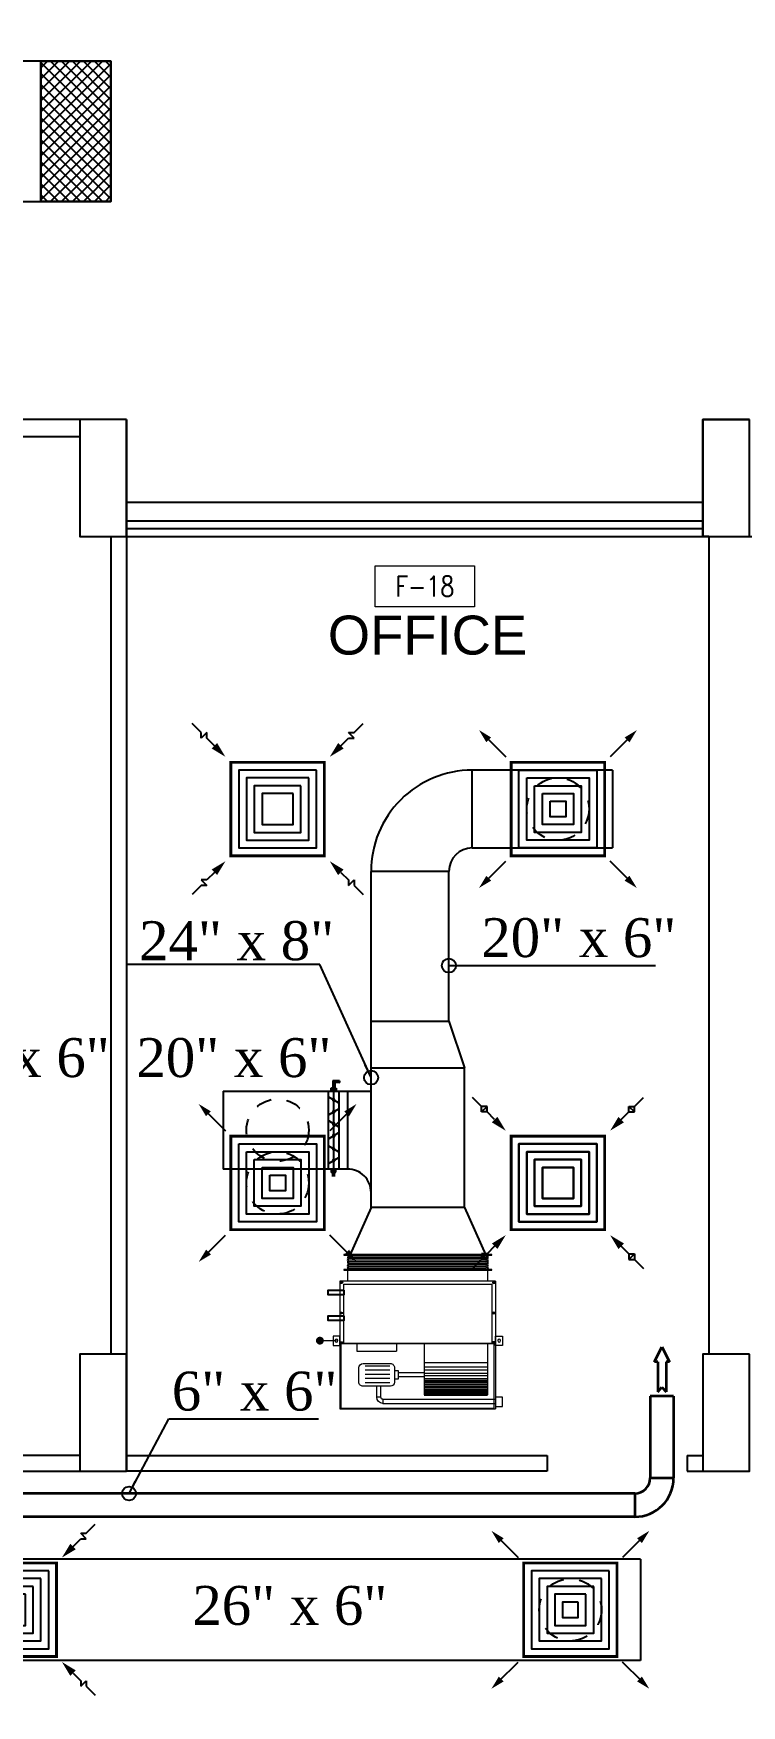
# Model space of a CAD drawing. Extents: x -432 to -365, y -145 to 173.
# Drawn here: x -415.26 to -410.72, y -85.75 to -75.02 of the extents above; entities that cross this region are included whole.
import ezdxf
from ezdxf.enums import TextEntityAlignment as Align

# ---------------------------------------------------------------- set-up
doc = ezdxf.new("R2010")
doc.units = 0
doc.header["$MEASUREMENT"] = 0
for name, pattern in [('DASHDOT', [1, 0.5, -0.25, 0, -0.25]), ('HIDDEN', [0.375, 0.25, -0.125]), ('HIDDEN-Z', [3, 2, -1])]:
    doc.linetypes.add(name, pattern=pattern)
for name, color, linetype in [('01_AC-EQUIP', 206, 'Continuous'), ('03_AC-S.DUCT', 5, 'Continuous'), ('12-AC-FL.CONN.', 2, 'Continuous'), ('A.C.VOLUM DAMPER', 2, 'Continuous'), ('COL', 2, 'Continuous'), ('COLHATCH', 5, 'Continuous'), ('column', 6, 'Continuous'), ('elev', 2, 'Continuous'), ('M-CH-WP-R', 40, 'HIDDEN-Z'), ('M-CH-WP-S', 142, 'Continuous'), ('M-DIFUSER', 195, 'Continuous'), ('M-DUCT-RA', 30, 'Continuous'), ('M-DUCT-SA', 5, 'Continuous'), ('M-EQBMNT', 21, 'Continuous'), ('WALL', 4, 'Continuous'), ('WIN', 5, 'Continuous'), ('ZONE TEXT', 73, 'Continuous')]:
    doc.layers.add(name, color=color, linetype=linetype)
for name, color, linetype, lineweight in [('04-AC_F.A.DUCT', 4, 'Continuous', 35), ('A-SYMB-RMNU', 4, 'Continuous', 9), ('AC-TEXT', 15, 'Continuous', 30)]:
    doc.layers.add(name, color=color, linetype=linetype, lineweight=lineweight)
doc.styles.add('AC', font='romans.shx', dxfattribs={"height": 0.2})
doc.styles.add('ARABY', font='sosa.shx')
doc.styles.add('ROMANS-TITLE', font='ROMANS.shx', dxfattribs={"width": 0.8})
doc.dimstyles.new('IHAB', dxfattribs={"dimscale": 0, "dimtxt": 0.15, "dimasz": 0.09, "dimexe": 0.18, "dimexo": 0.0625, "dimgap": 0, "dimtad": 0, "dimtih": 1, "dimtoh": 1, "dimzin": 0, "dimdsep": 46, "dimtxsty": 'ARABY', "dimcen": 0.03, "dimse1": 1, "dimse2": 1, "dimclrd": 36, "dimclrt": 42, "dimadec": 0, "dimazin": 0, "dimtfac": 1, "dimtmove": 1, "dimatfit": 3, "dimldrblk": 'ORIGIN', "dimfxl": 1, "dimtolj": 1, "dimtzin": 0, "dimarcsym": 0})

# ---------------------------------------------------------------- blocks, each defined once
blk = doc.blocks.new('*U251')
at = {"layer": 'M-DIFUSER', "ltscale": 5, "const_width": 18}
blk.add_lwpolyline([(-299.9942998004312, 299.9947335381259), (300.0056474779954, 299.9947335381259), (300.0056474779954, -300.0052137403047), (-299.9942998004312, -300.0052137403048)], close=True, dxfattribs=at)
at = {"layer": 'M-DIFUSER', "color": 21}
for points in [[(250.0000996426393, 249.9999991297714), (-249.9998935561302, 249.9999991297714), (-249.9998935561302, -250.0000050637414), (250.0000996426393, -250.0000050637414)], [(200.0000996426393, 199.9999991297714), (-199.9998935561302, 199.9999991297714), (-199.9998935561302, -200.0000050637414), (200.0000996426393, -200.0000050637414)], [(150.0000996426393, 149.9999991297714), (-149.9998935561302, 149.9999991297714), (-149.9998935561302, -150.0000050637414), (150.0000996426393, -150.0000050637414)], [(100.0000996426393, 99.99999912977137), (-99.99989355613025, 99.99999912977137), (-99.99989355613025, -100.0000050637414), (100.0000996426393, -100.0000050637414)], [(50.00009964263928, 49.99999912977137), (-49.99989355613025, 49.99999912977137), (-49.99989355613025, -50.00000506374141), (50.00009964263927, -50.00000506374136)]]:
    blk.add_lwpolyline(points, close=True, dxfattribs=at)
at = {"layer": 'M-DUCT-SA', "color": 5, "extrusion": (-5.070586278851999e-20, -1.198545111136186e-17, -1)}
blk.add_line((-461.0631084501506, 461.0631939098107), (-335.3552413089342, 335.3553267686088), dxfattribs=at)
at = {"layer": 'M-DUCT-SA', "color": 5, "extrusion": (-1.198545111136186e-17, 5.07058627885166e-20, -1)}
blk.add_line((461.0632999248924, 461.0632110891543), (335.3554327836905, 335.3553439479379), dxfattribs=at)
at = {"layer": 'M-DUCT-SA', "color": 5, "extrusion": (1.198545111136186e-17, -5.070586278852339e-20, -1)}
blk.add_line((-461.0630912707998, -461.0632144652286), (-335.3552241295979, -335.3553473240122), dxfattribs=at)
at = {"layer": 'M-DUCT-SA', "color": 5, "extrusion": (5.070586278851054e-20, 1.198545111136186e-17, -1)}
blk.add_line((461.0633171042359, -461.0631972858814), (335.3554499630195, -335.3553301446796), dxfattribs=at)
at = {"layer": 'M-DUCT-SA', "color": 5, "extrusion": (-5.070586278851999e-20, -1.198545111136186e-17, -1)}
blk.add_solid([(459.6078921301955, 428.413607449927), (428.6421891819841, 459.3793103981493), (506.8813013042595, 506.8813867639233)], dxfattribs=at)
at = {"layer": 'M-DUCT-SA', "color": 5, "extrusion": (5.070586278851999e-20, -1.198545111136186e-17, -1)}
blk.add_solid([(-459.6192398077596, 428.413607449927), (-428.6535368595482, 459.3793103981493), (-506.8926489818236, 506.8813867639233)], dxfattribs=at)
at = {"layer": 'M-DUCT-SA', "color": 5, "extrusion": (1.198545111136186e-17, -5.070586278852339e-20, -1)}
blk.add_solid([(428.4135048109233, -459.6079981452735), (459.379207759142, -428.6422951970658), (506.881284124916, -506.8814073193412)], dxfattribs=at)
at = {"layer": 'M-DUCT-SA', "color": 5, "extrusion": (-1.198545111136186e-17, -5.070586278852339e-20, -1)}
blk.add_solid([(-428.4248524884874, -459.6079981452735), (-459.3905554367061, -428.6422951970658), (-506.89263180248, -506.8814073193412)], dxfattribs=at)
blk = doc.blocks.new('*U254')
at = {"layer": 'M-DIFUSER', "ltscale": 5, "const_width": 18}
blk.add_lwpolyline([(-299.9944075153019, 299.9946636106471), (300.0055397631247, 299.9946636106471), (300.0055397631248, -300.0052836677835), (-299.9944075153019, -300.0052836677835)], close=True, dxfattribs=at)
at = {"layer": 'M-DIFUSER', "color": 21}
for points in [[(249.9999919277686, 249.9999292022926), (-250.0000012710009, 249.9999292022926), (-250.0000012710009, -250.0000749912202), (249.9999919277686, -250.0000749912201)], [(199.9999919277686, 199.9999292022926), (-200.0000012710009, 199.9999292022926), (-200.0000012710009, -200.0000749912201), (199.9999919277686, -200.0000749912201)], [(149.9999919277686, 149.9999292022926), (-150.0000012710009, 149.9999292022926), (-150.0000012710009, -150.0000749912201), (149.9999919277686, -150.0000749912201)], [(99.99999192776863, 99.9999292022926), (-100.0000012710009, 99.9999292022926), (-100.0000012710009, -100.0000749912201), (99.99999192776863, -100.0000749912201)]]:
    blk.add_lwpolyline(points, close=True, dxfattribs=at)
at = {"layer": 'M-DUCT-RA', "color": 30}
for p, q in [((-490.9941642889597, 491.0048643844972), (-548.8737939723713, 548.8844828338448)), ((491.0049326073447, 490.9940867228799), (548.8845510566923, 548.8737164062916)), ((-490.9941619897571, 455.3666820749683), (-490.9941642889597, 491.0048643844972)), ((-455.3559796802027, 491.0048666982517), (-490.9941619897571, 455.3666820749683)), ((-455.3559773810001, 455.3666843887228), (-455.3559796802027, 491.0048666982517)), ((-406.2711150071398, 406.2818315463707), (-455.3559773810001, 455.3666843887228)), ((406.2818997692182, 406.2710374410601), (455.3667526115703, 455.3558998149203)), ((455.3667502978158, 490.9940844236773), (491.0049326073447, 490.9940867228799)), ((491.0049349210992, 455.3559021141229), (455.3667502978158, 490.9940844236773)), ((455.3667526115703, 455.3558998149203), (491.0049349210992, 455.3559021141229)), ((-406.2819091124506, -406.2711832299873), (-455.3667619548028, -455.3560456038475)), ((406.2711056639072, -406.2819773352985), (455.3559680377674, -455.3668301776507)), ((-491.0049419505772, -490.9942325118071), (-548.8845603999249, -548.8738621952187)), ((-491.0049442643318, -455.3560479030501), (-455.3667596410483, -490.9942302126045)), ((-455.3667619548028, -455.3560456038475), (-491.0049442643318, -455.3560479030501)), ((-455.3667596410483, -490.9942302126045), (-491.0049419505772, -490.9942325118071)), ((455.35597033697, -491.0050124871796), (490.9941526465244, -455.3668278638962)), ((455.3559680377674, -455.3668301776507), (455.35597033697, -491.0050124871796)), ((490.9941526465244, -455.3668278638962), (490.994154945727, -491.0050101734251)), ((490.994154945727, -491.0050101734251), (548.8737846291386, -548.8846286227728))]:
    blk.add_line(p, q, dxfattribs=at)
for points in [[(-388.6027993723026, 423.9879347518696), (-423.7179084591069, 388.8728233804401), (-334.9947411767269, 335.0054715402772)], [(423.9880029747171, 388.6027218062229), (388.8728916032876, 423.7178308930272), (335.0055397631247, 334.9946636106471)], [(-423.9880123179496, -388.6028675951501), (-388.8729009465201, -423.7179766819544), (-335.0055491063571, -334.9948093995745)], [(388.60279002907, -423.9880805407974), (423.7178991158744, -388.8729691693679), (334.9947318334944, -335.0056173292049)]]:
    blk.add_solid(points, dxfattribs=at)
blk = doc.blocks.new('A$C224F6469')
at = {"layer": '01_AC-EQUIP', "color": 1, "lineweight": 20}
for p, q in [((0, 0), (1, 0)), ((0, -0.8199999999487771), (0, 0)), ((1, -0.8199999999487771), (1, 0)), ((0.0065224467543885, -0.0042136160191149), (0.987857315922156, -0.0042136160191149)), ((0.0065224467543885, -0.4200000000419096), (0.0065224467543885, -0.0042136160191149)), ((0.2629670437891036, -0.0744616049341858), (0.2363603195408359, -0.0744618899188936)), ((0.2363603195408359, -0.0744618899188936), (0.2363607694860548, -0.1448766360990703)), ((0.2629670437891036, -0.0744616049341858), (0.2629674936179072, -0.1448763511143625)), ((0.2762699782615527, -0.0345515314256773), (1, -0.0345497463131324)), ((0.2762702633626759, -0.0611576052615419), (0.2762699782615527, -0.0345508811296895)), ((0.2762702632462606, -0.061158255673945), (1, -0.0611564704449847)), ((0.5412253085523844, -0.4200000000419096), (0.5412288384977729, -0.0904555764282122)), ((0.5412287423387171, -0.0994388227118179), (0.9486953446175904, -0.0994388227118179)), ((0.5412287076469511, -0.102666417020373), (0.9486953100422396, -0.102666417020373)), ((0.5412286696955562, -0.106211285921745), (0.9486952720908448, -0.106211285921745)), ((0.5412288384977729, -0.090453828452155), (0.948695440776646, -0.090458193095401)), ((0.5412288216175511, -0.0920391490217298), (0.9486954238964244, -0.0920391491381452)), ((0.5412288017105312, -0.0938979552593082), (0.9486954039894044, -0.0938979552593082)), ((0.5412287758663297, -0.096307928673923), (0.9486953781452028, -0.096307928673923)), ((0.9486919108312576, -0.4200000000419096), (0.948695440776646, -0.090458193095401)), ((0.987857315922156, -0.4200000000419096), (0.987857315922156, -0.0042136160191149)), ((0.3198460302082822, -0.16788786475081), (0.1632895619841292, -0.1678895417135209)), ((0.3198463153094053, -0.1944945888826623), (0.1632898469688371, -0.1944962658453733)), ((0.5412276179995388, -0.2044065996306017), (0.3760327444178984, -0.2044051262782887)), ((0.5412275155540556, -0.213959546177648), (0.9486941178329288, -0.213959546177648)), ((0.5412277318537236, -0.1937593898037448), (0.948694334249012, -0.1937593898037448)), ((0.5412278366275132, -0.1839921437203884), (0.9486944389063864, -0.1839921437203884)), ((0.5412279308075086, -0.1752032088115811), (0.9486945330863819, -0.1752032088115811)), ((0.5412280078744516, -0.1680138629162684), (0.9486946100369096, -0.1680138629162684)), ((0.5412281160242856, -0.1579137847293168), (0.9486947181867436, -0.1579137847293168)), ((0.5412282242905349, -0.1478137066587806), (0.9486948264529927, -0.1478137066587806)), ((0.5412283287150786, -0.1380464605754241), (0.9486949309939517, -0.1380464605754241)), ((0.5412284230114893, -0.1292575256666169), (0.9486950251739472, -0.1292575256666169)), ((0.5412284998456017, -0.1220681797713041), (0.9486951022408902, -0.1220681797713041)), ((0.5412286261562258, -0.1102880607359111), (0.9486952284350992, -0.1102880607359111)), ((0.5412285726051778, -0.1152896125568077), (0.9486951747676357, -0.115289612673223)), ((0.3198466002941132, -0.2211013130145147), (0.1632901319535449, -0.2211029899772257)), ((0.319846885278821, -0.2477080371463671), (0.1632904169382527, -0.247709714109078)), ((0.3198471702635288, -0.2743147612782195), (0.1632907020393759, -0.2743164383573458)), ((0.5412273328984157, -0.2310133237624541), (0.3760324594331905, -0.231011850410141)), ((0.9486932468134908, -0.2952736449660733), (0.541226644651033, -0.2952692803228274)), ((0.5412269157823176, -0.2699595460435376), (0.9486935180611908, -0.2699595461599529)), ((0.5412271299865097, -0.2499595461413264), (0.948693732265383, -0.2499595461413264)), ((0.541227344190702, -0.2299595461227), (0.9486939464695752, -0.2299595461227)), ((0, -0.4200000000419096), (1, -0.4200000000419096)), ((0.021900330320932, -0.4253626461140812), (0.0012400284176692, -0.4253626461140812)), ((0.0110942122992128, -0.4183817026205361), (0.0110942122992128, -0.431728623341769)), ((0.1093067589681596, -0.3703223910415545), (0.3634189730510116, -0.3703196690184995)), ((0.1093072911025956, -0.4200000000419096), (0.1093067589681596, -0.3703223910415545)), ((0.3634195051854476, -0.4200000000419096), (0.3634189730510116, -0.3703196690184995)), ((0.978099669679068, -0.4253626461140812), (0.9987599715823308, -0.4253626461140812)), ((0.9889057877007872, -0.4183817026205361), (0.9889057877007872, -0.431728623341769)), ((0.021900330320932, -0.6153626461746172), (0.0012400284176692, -0.6153626461746172)), ((0.0110942122992128, -0.6083817026810721), (0.0110942122992128, -0.6217286232858897)), ((0.978099669679068, -0.6153626461746172), (0.9987599715823308, -0.6153626461746172)), ((0.9889057877007872, -0.6083817026810721), (0.9889057877007872, -0.6217286232858897)), ((1, -0.8199999999487771), (0, -0.8199999999487771)), ((0.021900330320932, -0.8103626461233943), (0.0012400284176692, -0.8103626461233943)), ((0.0110942122992128, -0.8033817026298493), (0.0110942122992128, -0.8167286233510822)), ((0.0500000000465661, -0.8199999999487771), (0.0500000000465661, -0.8899084306322038)), ((0.9499999999534338, -0.8199999999487771), (0.9499999999534338, -0.8899084306322038)), ((0.978099669679068, -0.8103626461233943), (0.9987599715823308, -0.8103626461233943)), ((0.9889057877007872, -0.8033817026298493), (0.9889057877007872, -0.8167286233510822))]:
    blk.add_line(p, q, dxfattribs=at)
at = {"layer": '01_AC-EQUIP', "color": 1, "linetype": 'DASHDOT', "lineweight": 20}
blk.add_line((0.5412280078744516, -0.1680138629162684), (0.9486946100369096, -0.1680138629162684), dxfattribs=at)
at = {"layer": '01_AC-EQUIP', "color": 4, "lineweight": 20}
blk.add_line((-0.128461648710072, -0.4375769450562075), (-0.0225639090640471, -0.4375769450562075), dxfattribs=at)
at = {"layer": '01_AC-EQUIP', "color": 2, "lineweight": 20}
for p, q in [((0.0467668338678777, -0.900000124820508), (0.0628667754353956, -0.8949084306368604)), ((0.0467668338678777, -0.900000124820508), (0.0628667754353956, -0.9050918190041556)), ((0.0467668338678777, -0.910183513071388), (0.0628667754353956, -0.9050918190041556)), ((0.0467668338678777, -0.910183513071388), (0.0628667754353956, -0.9152752072550356)), ((0.0467668338678777, -0.9203669014386832), (0.0628667754353956, -0.9152752072550356)), ((0.0467668338678777, -0.9203669014386832), (0.0628667754353956, -0.9254585955059156)), ((0.0467668338678777, -0.9305502896895632), (0.0628667754353956, -0.9254585955059156)), ((0.0467668338678777, -0.9305502896895632), (0.0628667754353956, -0.9356419838732108)), ((0.0467668338678777, -0.9407336779404432), (0.0628667754353956, -0.9356419838732108)), ((0.0467668338678777, -0.9407336779404432), (0.0628667754353956, -0.9458253721240908)), ((0.0467668338678777, -0.9509170663077384), (0.0628667754353956, -0.9458253721240908)), ((0.0467668338678777, -0.9509170663077384), (0.0628667754353956, -0.9560087603749708)), ((0.0467668338678777, -0.9611004545586184), (0.0628667754353956, -0.9560087603749708)), ((0.0467668338678777, -0.9611004545586184), (0.0628667754353956, -0.966192148742266)), ((0.0628667754353956, -0.9050918190041556), (0.9371332245646044, -0.9050918190041556)), ((0.0628667754353956, -0.9152752072550356), (0.9371332245646044, -0.9152752072550356)), ((0.0628667754353956, -0.9254585955059156), (0.9371332245646044, -0.9254585955059156)), ((0.0628667754353956, -0.9356419838732108), (0.9371332245646044, -0.9356419838732108)), ((0.0628667754353956, -0.9458253721240908), (0.9371332245646044, -0.9458253721240908)), ((0.0628667754353956, -0.9560087603749708), (0.9371332245646044, -0.9560087603749708)), ((0.9532331661321222, -0.900000124820508), (0.9371332245646044, -0.8949084306368604)), ((0.9532331661321222, -0.900000124820508), (0.9371332245646044, -0.9050918190041556)), ((0.9532331661321222, -0.910183513071388), (0.9371332245646044, -0.9050918190041556)), ((0.9532331661321222, -0.910183513071388), (0.9371332245646044, -0.9152752072550356)), ((0.9532331661321222, -0.9203669014386832), (0.9371332245646044, -0.9152752072550356)), ((0.9532331661321222, -0.9203669014386832), (0.9371332245646044, -0.9254585955059156)), ((0.9532331661321222, -0.9305502896895632), (0.9371332245646044, -0.9254585955059156)), ((0.9532331661321222, -0.9305502896895632), (0.9371332245646044, -0.9356419838732108)), ((0.9532331661321222, -0.9407336779404432), (0.9371332245646044, -0.9356419838732108)), ((0.9532331661321222, -0.9407336779404432), (0.9371332245646044, -0.9458253721240908)), ((0.9532331661321222, -0.9509170663077384), (0.9371332245646044, -0.9458253721240908)), ((0.9532331661321222, -0.9509170663077384), (0.9371332245646044, -0.9560087603749708)), ((0.9532331661321222, -0.9611004545586184), (0.9371332245646044, -0.9560087603749708)), ((0.9532331661321222, -0.9611004545586184), (0.9371332245646044, -0.966192148742266)), ((0.0467668338678777, -0.9712838429259136), (0.0628667754353956, -0.966192148742266)), ((0.0467668338678777, -0.9712838429259136), (0.0628667754353956, -0.976375536993146)), ((0.0467668338678777, -0.9814672311767936), (0.0628667754353956, -0.976375536993146)), ((0.0467668338678777, -0.9814672311767936), (0.0628667754353956, -0.9865589253604412)), ((0.0628667754353956, -0.966192148742266), (0.9371332245646044, -0.966192148742266)), ((0.0628667754353956, -0.976375536993146), (0.9371332245646044, -0.976375536993146)), ((0.9532331661321222, -0.9712838429259136), (0.9371332245646044, -0.966192148742266)), ((0.9532331661321222, -0.9712838429259136), (0.9371332245646044, -0.976375536993146)), ((0.9532331661321222, -0.9814672311767936), (0.9371332245646044, -0.976375536993146)), ((0.9532331661321222, -0.9814672311767936), (0.9371332245646044, -0.9865589253604412))]:
    blk.add_line(p, q, dxfattribs=at)
at = {"layer": '01_AC-EQUIP', "color": 1, "lineweight": 20}
for points in [[(1.043984698946587, -0.0756841896800324), (1.000000641797669, -0.0756846608128399), (1, -0.015772889717482), (1.043984057148918, -0.0157724185846746)], [(0.3508021568413824, -0.1925298330606893), (0.3760326172923669, -0.192529562744312), (0.3760331566445529, -0.242881313432008), (0.3508026961935684, -0.24288158363197)], [(-0.0439849983667955, -0.4067767793312669), (-9.411014616e-07, -0.4067772504640744), (-1.5828991309e-06, -0.4666890216758475), (-0.0439856400480494, -0.4666885504266248)], [(0.0250000000232831, -0.8000000000465661), (0.9749999999767168, -0.8000000000465661), (0.9749999999767168, -0.4200000000419096), (0.0250000000232831, -0.4200000000419096)], [(1.043984998366795, -0.4067767793312669), (1.000000941101461, -0.4067772504640744), (1.00000158289913, -0.4666890216758475), (1.043985640048049, -0.4666885504266248)]]:
    blk.add_lwpolyline(points, close=True, dxfattribs=at)
blk.add_lwpolyline([(0.3241949222283438, -0.1448756952304393), (0.1485266168601811, -0.1448775769677013, 0.4142135623978691), (0.1219201777130365, -0.1714845860842615), (0.121921167941764, -0.2639317340217531, 0.4142135623731086), (0.1485281770583242, -0.2905381731688976), (0.3241964825429022, -0.2905362914316356, 0.4142135623828346), (0.3508029216900468, -0.2639292823150754), (0.350801931344904, -0.1714821343775839, 0.4142135623385801)], format="xyb", close=True, dxfattribs=at)
at = {"layer": '01_AC-EQUIP', "color": 4, "lineweight": 20, "const_width": 0.0252}
blk.add_lwpolyline([(-0.1257732004160061, -0.4498867884976789, 1), (-0.1311500968877226, -0.4252671016147361, 1)], format="xyb", close=True, dxfattribs=at)
at = {"layer": '01_AC-EQUIP', "color": 2, "lineweight": 20}
for points in [[(0.9749999999767168, -0.8899084306322038), (0.9749999999767168, -0.8949084306368604), (0.0250000000232831, -0.8949084306368604), (0.0250000000232831, -0.8899084306322038)], [(0.9749999999767168, -0.9865589253604412), (0.9749999999767168, -0.9915589253650978), (0.0250000000232831, -0.9915589253650978), (0.0250000000232831, -0.9865589253604412)]]:
    blk.add_lwpolyline(points, close=True, dxfattribs=at)
at = {"layer": '01_AC-EQUIP', "color": 1, "lineweight": 20}
for centre in [(-0.0225639090640471, -0.4375769450562075), (1.022563909064047, -0.4375769450562075)]:
    blk.add_circle(centre, 0.0093196081086915, dxfattribs=at)
for radius in [0.0399100861988929, 0.0133033620688821]:
    blk.add_arc((0.2762704058550298, -0.0744614624418318), radius, 90.00061364980822, 180.0006136498082, dxfattribs=at)
at = {"layer": '01_AC-EQUIP', "color": 1, "lineweight": 20, "extrusion": (0, 0, -1)}
for centre, major_axis, ratio, start_param, end_param in [((0.0110942122992128, -0.4253626461140812), (-0.0082675697590457, 4.214e-13), 0.6460176993541791, -1.570796326792619, 4.712388980386966), ((0.0110942122992128, -0.4253626461140812), (-0.0046979948549415, 1.1117e-12), 0.6460176992944512, 3.141592653655011, 9.424777960834597), ((0.0110942122992128, -0.6153626461746172), (-0.0082675697590457, 4.214e-13), 0.6460176993541791, -1.570796326792619, 4.712388980386966), ((0.0110942122992128, -0.6153626461746172), (-0.0046979948549415, 1.1117e-12), 0.6460176992944512, 3.141592653655011, 9.424777960834597), ((0.0110942122992128, -0.8103626461233943), (-0.0082675697590457, 4.214e-13), 0.6460176993541791, -1.570796326792619, 4.712388980386966), ((0.0110942122992128, -0.8103626461233943), (-0.0046979948549415, 1.1117e-12), 0.6460176992944512, 3.141592653655011, 9.424777960834597)]:
    blk.add_ellipse(centre, major_axis=major_axis, ratio=ratio, start_param=start_param, end_param=end_param, dxfattribs=at)
at = {"layer": '01_AC-EQUIP', "color": 1, "lineweight": 20}
for centre, major_axis, ratio, start_param, end_param in [((0.9889057877007872, -0.4253626461140812), (0.0082675697590457, 4.214e-13), 0.6460176993541791, -1.570796326792619, 4.712388980386966), ((0.9889057877007872, -0.4253626461140812), (0.0046979948549415, 1.1117e-12), 0.6460176992944512, 3.141592653655011, 9.424777960834597), ((0.9889057877007872, -0.6153626461746172), (0.0082675697590457, 4.214e-13), 0.6460176993541791, -1.570796326792619, 4.712388980386966), ((0.9889057877007872, -0.6153626461746172), (0.0046979948549415, 1.1117e-12), 0.6460176992944512, 3.141592653655011, 9.424777960834597), ((0.9889057877007872, -0.8103626461233943), (0.0082675697590457, 4.214e-13), 0.6460176993541791, -1.570796326792619, 4.712388980386966), ((0.9889057877007872, -0.8103626461233943), (0.0046979948549415, 1.1117e-12), 0.6460176992944512, 3.141592653655011, 9.424777960834597)]:
    blk.add_ellipse(centre, major_axis=major_axis, ratio=ratio, start_param=start_param, end_param=end_param, dxfattribs=at)
at = {"layer": 'M-CH-WP-R', "color": 6, "linetype": 'ByBlock', "ltscale": 1.5}
blk.add_lwpolyline([(0.0250000000232831, -0.7623276583617554), (0.0250000000232831, -0.7323276583338157), (-0.0749999999534339, -0.7323276583338157), (-0.0749999999534339, -0.7623276583617554)], close=True, dxfattribs=at)
at = {"layer": 'M-CH-WP-S', "color": 5, "linetype": 'ByBlock', "ltscale": 1.5}
blk.add_lwpolyline([(0.0250000000232831, -0.5973276583245024), (0.0250000000232831, -0.5673276582965628), (-0.0749999999534339, -0.5673276582965628), (-0.0749999999534339, -0.5973276583245024)], close=True, dxfattribs=at)
at = {"layer": 'M-EQBMNT', "color": 21, "linetype": 'ByBlock', "ltscale": 1.5}
blk.add_line((0.5412288384977729, -0.090453828452155), (0.948695440776646, -0.090458193095401), dxfattribs=at)
blk = doc.blocks.new('A$C180A56EA')
at = {"layer": 'A.C.VOLUM DAMPER'}
h = blk.add_hatch(dxfattribs=at)
h.set_pattern_fill('ANSI31', color=256, scale=0.001, style=0)
h.set_pattern_definition([(45, (129.5106854972666, -230.4802515764392), (-8.83883476483e-05, 8.83883476483e-05), [])])
h.paths.add_polyline_path([(0.0459236104537126, 0.0038522884871384), (0.0459236104757395, 0.0064864259926765), (0.0401378650209665, 0.0064864259843773), (0.0401377659472075, -0.0026821878719545), (0.045923610398944, -0.002682187910608), (0.0459236104210277, -4.8042745874e-05), (0.0602827424636132, -4.80428048775e-05), (0.060282742419048, 0.0127841165200664), (0.057027772506018, 0.0127841164832319), (0.0570277725136918, 0.0038522885038503)])
for p, q in [((-0.124205645396529, 0.0032395575318844), (-0.1161417841011314, 0.0032395575586008)), ((-0.1161417841110222, 0.0003895282276574), (-0.1189918133195249, 0.0032395575121029)), ((-0.1185239970014038, -1.54124385006e-05), (-0.1161417841200603, 0.0023668006671471)), ((-0.1161417840827141, 0.0015027057817463), (-0.117878635802839, 0.0032395575777002)), ((-0.1174108196443342, -1.54123823393e-05), (-0.1161417841109085, 0.0012536231505749)), ((-0.1161417840918659, 0.0026158833734655), (-0.1167654581736031, 0.0032395575305202)), ((-0.1162976420150414, -1.5412354486e-05), (-0.1161417841392165, 0.0001404455212253)), ((-0.1161417841392165, 0.0001404455212253), (-0.1104386206297079, 0.0058436088784504)), ((-0.1161417841109085, 0.0012536231505749), (-0.1115517983340908, 0.0058436089256304)), ((-0.1161417841200603, 0.0023668006671471), (-0.1126649756442077, 0.0058436089164218)), ((-0.1161417841116474, -0.0026495575285423), (-0.116141784119435, 0.0058436089358622)), ((-0.1161417840916954, 0.0034799782964967), (-0.1137781533485906, 0.0058436089636018)), ((-0.116141784119435, 0.0058436089358622), (-0.1098621357728859, 0.0058436088972087)), ((-0.1161417840819183, 0.0057063334328689), (-0.1160045086540151, 0.0058436088607152)), ((-0.1161417841102832, 0.00459315587878), (-0.1148913310622959, 0.0058436089263125)), ((-0.1161417841301215, -0.0009727320703803), (-0.1098621356978526, 0.0053069161341739)), ((-0.1098621357742502, -0.0014374097250709), (-0.116141784082032, 0.0048422385099514)), ((-0.1161417841678656, -0.0020859096340189), (-0.1098621357355967, 0.0041937385705353)), ((-0.1098621357274681, -0.0025505873544205), (-0.1161417841010177, 0.0037290610402181)), ((-0.1108763431438149, -0.0026495575201295), (-0.1161417840918659, 0.0026158833734655)), ((-0.1119895207731645, -0.0026495574730632), (-0.1161417840827141, 0.0015027057817463)), ((-0.1131026981677508, -0.0026495574915941), (-0.1161417841110222, 0.0003895282276574)), ((-0.1098621357458285, -0.000324232095835), (-0.1160299767564936, 0.0058436089358622)), ((-0.1155922542643282, -0.0026495574817034), (-0.1098621357640184, 0.0030805610164464)), ((-0.1098621357926106, 0.0007889455334009), (-0.1149167992492437, 0.0058436089168765)), ((-0.1144790765881396, -0.0026495574819307), (-0.1098621357172931, 0.0019673833870968)), ((-0.1098621357360514, 0.0019021230406509), (-0.1138036215824343, 0.0058436089072131)), ((-0.1133658991184063, -0.0026495574633998), (-0.1098621357362219, 0.0008542058423302)), ((-0.1127788020882292, 0.001902122891039), (0.04013781548408701, 0.0019021190562114)), ((-0.1098621357827767, 0.0030153006698868), (-0.1126904440282885, 0.0058436088601468)), ((-0.1098621357919285, 0.004128478261606), (-0.1115772665866928, 0.0058436090006637)), ((-0.1098621357541845, 0.0052416559002779), (-0.1104640888917459, 0.005843608869128001)), ((0.0401378650126674, 0.0121137935189211), (-0.1098621355558009, 0.0121137935094851)), ((-0.0881772501351463, 0.0112657172460615), (-0.0993662094800527, -0.0074614711519132)), ((-0.0767591894462214, 0.0112657172532238), (-0.0655702301083068, -0.0074614711489573)), ((-0.0401723665405314, 0.0112657172276443), (-0.0513613258009116, -0.0074614712360415)), ((-0.028444203477676, 0.0112657171690955), (-0.0172552441116238, -0.0074614712800383)), ((0.0055944797386758, 0.0112657171720514), (-0.0055944795217044, -0.0074614712164873)), ((0.0173771373223701, 0.0112657171323747), (0.0285660967728916, -0.0074614713074368)), ((0.0401378650209665, 0.0064864259843773), (0.0401377659472075, -0.0026821878719545)), ((0.0459236104757395, 0.0064864259926765), (0.0401378650209665, 0.0064864259843773)), ((0.0459236104537126, 0.0038522884871384), (0.0459236104757395, 0.0064864259926765)), ((0.0570277725136919, 0.0038522885038503), (0.0459236105127445, 0.0038522884871384)), ((0.060282742419048, 0.0127841165200664), (0.057027772506018, 0.0127841164832319)), ((0.057027772506018, 0.0127841164832319), (0.0570277725136919, 0.0038522885038503)), ((0.060282742419048, 0.0127841165200664), (0.0602827424636132, -4.80428048775e-05)), ((-0.1242056454347278, -1.54123812024e-05), (-0.1161417841017567, -1.54123921163e-05)), ((-0.1142158758345602, -0.0026495574820444), (-0.1161417840549745, -0.0007236493171092)), ((-0.1153290534637961, -0.0026495575098977), (-0.1161417841020977, -0.0018368269653308)), ((-0.1098621357556624, -0.0026495574828402), (-0.1161417841116474, -0.0026495575285423)), ((-0.1122527215736397, -0.0026495575199021), (-0.1098621357270701, -0.0002589717492754)), ((-0.1111395439819205, -0.0026495574544185), (-0.1098621357179184, -0.0013721493411083)), ((-0.1100263663902012, -0.0026495574639682), (-0.1098621357462264, -0.0024853269703442)), ((-0.1098621355596094, -0.008309547597122), (0.0401378649243327, -0.008309547597122)), ((0.0401377659472075, -0.0026821878719545), (0.045923610398944, -0.002682187910608)), ((0.0602827424636132, -4.80428048775e-05), (0.0459236104369723, -4.8042745874e-05)), ((0.045923610398944, -0.002682187910608), (0.0459236104210277, -4.80427458172e-05))]:
    blk.add_line(p, q, dxfattribs=at)
at = {"layer": 'A.C.VOLUM DAMPER', "extrusion": (0, 0, -1)}
for centre, major_axis, ratio, start_param, end_param in [((-0.0937717298639598, 0.001902123028259), (0.0013450041392635, 0.0013450041392635), 0.9999999999676532, 3.926990832005278, 7.068583485595073), ((-0.0937717298639598, 0.001902123028259), (-0.001345004179139, 0.001345004179139), 0.9999999999040016, 2.35619450514621, 5.497787158736003), ((-0.0711647098711126, 0.0019021231460385), (0.0013450041426326, 0.0013450041426326), 0.9999999998888288, 3.926990832044693, 7.068583485634487), ((-0.0711647098711126, 0.0019021231460385), (-0.0013450041924277, 0.0013450041924277), 0.9999999998375536, 2.356194505112986, 5.49778715870278), ((-0.0457668461097285, 0.0019021230192777), (0.0013450041956857, 0.0013450041956857), 0.9999999999536584, 3.926990827051501, 7.068583480641293), ((9.9192e-12, 0.0019021230295095), (0.001345004092869, 0.001345004092869), 0.9999999999231018, 0.7853981685759788, 3.926990822165772), ((0.0229716170945551, 0.0019021229969951), (0.0013450041392419, 0.0013450041392419), 0.9999999999699456, 3.926990831944366, 7.068583485534158), ((0.0229716170945551, 0.0019021229969951), (-0.0013450041956917, 0.0013450041956917), 0.9999999999747561, 2.35619450022081, 5.497787153810606)]:
    blk.add_ellipse(centre, major_axis=major_axis, ratio=ratio, start_param=start_param, end_param=end_param, dxfattribs=at)
at = {"layer": 'A.C.VOLUM DAMPER', "extrusion": (0, 0, -0.9999999999999998)}
for centre, major_axis, ratio, start_param, end_param in [((-0.0457668461097285, 0.0019021230192777), (-0.0013450041259434, 0.0013450041259434), 0.9999999999912028, 2.356194505189812, 5.497787158779605), ((-0.0228497239120031, 0.001902122977441), (0.0013450040663097, 0.0013450040663097), 0.999999999879514, 3.926990802463995, 7.068583456053788), ((-0.0228497239120031, 0.001902122977441), (-0.0013450041724461, 0.0013450041724461), 0.999999999964557, 2.356194485452919, 5.497787139042712), ((9.9192e-12, 0.0019021230295095), (0.0013450040895427, 0.0013450040895427), 0.999999999908442, 3.926990802389763, 7.068583455979557)]:
    blk.add_ellipse(centre, major_axis=major_axis, ratio=ratio, start_param=start_param, end_param=end_param, dxfattribs=at)
blk = doc.blocks.new('A$C4397250F')
at = {"layer": '04-AC_F.A.DUCT'}
for p, q in [((-7.11e-14, -4.26e-14), (-0.024109187181665, -0.0482183743633868)), ((-0.024109187181665, -0.0482183743634011), (-0.0131992172767497, -0.0482183743633868)), ((-0.0131992172767355, -0.0482183743633726), (-0.0131992172766786, -0.1443355434786966)), ((0.0241091871816934, -0.0482183743633371), (-5.68e-14, -2.84e-14)), ((0.0131992172767781, -0.0482183743633726), (0.024109187181665, -0.0482183743633584)), ((0.0131992172767923, -0.0482183743633584), (0.0131992172768492, -0.1443355434786824)), ((9.95e-14, -0.1287845003846044), (-0.0131992172766502, -0.1443355434786824)), ((0.0131992172768776, -0.1443355434786682), (9.95e-14, -0.1287845003846044))]:
    blk.add_line(p, q, dxfattribs=at)
blk = doc.blocks.new('A-ROOM')
at = {"layer": 'A-SYMB-RMNU'}
blk.add_lwpolyline([(-425, 175), (425, 175), (425, -175), (-425, -175)], close=True, dxfattribs=at)
at = {"layer": 'A-SYMB-RMNU', "style": 'ROMANS-TITLE', "width": 0.8}
blk.add_attdef('ROOM-NO', text='', height=175, dxfattribs=at).set_placement((0, 0), align=Align.MIDDLE)

msp = doc.modelspace()

# ---------------------------------------------------------------- hatches: boundary and pattern name
at = {"layer": 'COLHATCH', "linetype": 'Continuous'}
h = msp.add_hatch(dxfattribs=at)
h.set_pattern_fill('_USER', color=252, scale=0.05, angle=45, style=0, double=1, pattern_type=0)
h.set_pattern_definition([(45, (-202.9243946406027, -252.7769083291704), (-0.03535533905932738, 0.03535533905932738), []), (135, (-202.9243946406027, -252.7769083291704), (-0.03535533905932738, -0.03535533905932738), [])])
h.paths.add_polyline_path([(-382.4843946406016, -75.19690832917158), (-382.7843946406016, -75.19690832917158), (-382.7843946406016, -76.09690832917158), (-382.4843946406016, -76.09690832917158)])
h.paths.add_polyline_path([(-380.4843946406017, -75.19690832917235), (-381.2843946406016, -75.19690832917237), (-381.2843946406016, -75.4969083291723), (-380.4843946406017, -75.4969083291723)])
h.paths.add_polyline_path([(-378.5343946406019, -77.19690832917146), (-378.8343946406018, -77.19690832917146), (-378.8343946406018, -77.79690832917143), (-378.5343946406019, -77.79690832917143)])
h.paths.add_polyline_path([(-378.1343946406027, -80.7769083291717), (-378.9343946406026, -80.7769083291717), (-378.9343946406026, -81.07690832917163), (-378.1343946406027, -81.07690832917163)])
h.paths.add_polyline_path([(-380.6843946406017, -80.77690832917219), (-381.4843946406017, -80.77690832917219), (-381.4843946406017, -81.07690832917211), (-380.6843946406017, -81.07690832917217)])
h.paths.add_polyline_path([(-380.5843946406016, -85.82690832917044), (-381.4843946406015, -85.82690832917044), (-381.4843946406015, -86.12690832917039), (-380.5843946406016, -86.12690832917039)])
h.paths.add_polyline_path([(-378.1343946406018, -85.77690832917045), (-378.9343946406017, -85.7769083291704), (-378.9343946406017, -86.07690832917038), (-378.1343946406018, -86.07690832917041)])
h.paths.add_polyline_path([(-380.3919308059216, -92.04690832917058), (-381.4919308059215, -92.04690832917066), (-381.4919308059215, -92.34690832917065), (-380.6389404756205, -92.34690832917059, -0.01158691600550345), (-380.6548321923033, -93.03257754035607), (-380.4050693451238, -93.04348483725909, 0.0165604060356585)])
h.paths.add_polyline_path([(-380.5864120713378, -94.77690832916997), (-380.8397932402501, -94.77690832916997, -0.04080817905103618), (-381.4283229417356, -97.11582815647103), (-381.1918355065388, -97.19690832916996, 0.04150963328022737)])
h.paths.add_polyline_path([(-382.4843946406185, -94.1769083291706), (-382.7843946406185, -94.17690832917063), (-382.7843946406185, -95.07690832917064), (-382.4843946406185, -95.07690832917064)])
h.paths.add_polyline_path([(-386.6143946406018, -94.17690832917057), (-387.0143946406014, -94.17690832917057), (-387.0143946406014, -95.07690832917052), (-386.6143946406018, -95.07690832917052)])
h.paths.add_polyline_path([(-390.4143946406213, -94.17690832917035), (-390.864394640593, -94.17690832917032), (-390.864394640593, -95.07690832917032), (-390.4143946406213, -95.07690832917055)])
h.paths.add_polyline_path([(-390.6643946405936, -95.99690832917133), (-390.9643946406108, -95.99690832917148), (-390.9643946406106, -96.8969083291716), (-390.6643946405936, -96.89690832917157)])
h.paths.add_polyline_path([(-398.6643946406015, -94.17690832918365), (-398.9643946406015, -94.17690832918365), (-398.9643946406015, -95.07690832918362), (-398.6643946406015, -95.07690832918362)])
h.paths.add_polyline_path([(-398.6643946406015, -95.99690823991997), (-398.9643946406015, -95.99690823991997), (-398.9643946406015, -96.89690823991995), (-398.6643946406015, -96.89690823991995)])
h.paths.add_polyline_path([(-406.6643946406343, -94.17690815066712), (-406.9643946406342, -94.17690815066712), (-406.9643946406342, -95.0769081506671), (-406.6643946406343, -95.0769081506671)])
h.paths.add_polyline_path([(-406.6643946406343, -95.99690806140345), (-406.9643946406342, -95.99690806140347), (-406.9643946406342, -96.89690806140342), (-406.6643946406343, -96.89690806140345)])
h.paths.add_polyline_path([(-414.7643946405983, -94.17690832917043), (-415.2143946405699, -94.17690832917043), (-415.2143946405698, -95.07690832917046), (-414.763915630587, -95.07690603461205)])
h.paths.add_polyline_path([(-414.6643946405913, -95.9969083291715), (-414.9643946406085, -95.99690832917136), (-414.9643946406085, -96.89690832917157), (-414.6643946405915, -96.8969083291716)])
h.paths.add_polyline_path([(-418.6143946406, -94.1769083291704), (-419.0143946405996, -94.17690832917037), (-419.0143946405996, -95.07690832917038), (-418.6143946406, -95.07690832917038)])
h.paths.add_polyline_path([(-422.8443946405836, -94.17690832917063), (-423.1443946405836, -94.1769083291706), (-423.1443946405836, -95.0769083291706), (-422.8443946405836, -95.07690832917064)])
h.paths.add_polyline_path([(-424.1368584752806, -92.04690832917066), (-425.2368584752805, -92.04690832917058, 0.0165604060356585), (-425.2237199360783, -93.04348483725909), (-424.9739570888989, -93.03257754035607, -0.01158691600550349), (-424.9898488055816, -92.34690832917059), (-424.1368584752806, -92.34690832917062)])
h.paths.add_polyline_path([(-424.788996040952, -94.77690832916997), (-425.0423772098642, -94.77690832916997, 0.04150963328022737), (-424.4369537746633, -97.19690832916996), (-424.2004663394664, -97.11582815647103, -0.04080817905103606)])
h.paths.add_polyline_path([(-424.1443946406034, -85.82690832910717), (-425.0443946406032, -85.82690832910717), (-425.0443946406032, -86.12690832910712), (-424.1443946406034, -86.12690832910712)])
h.paths.add_polyline_path([(-426.6943946406004, -85.77690832917045), (-427.4943946406003, -85.77690832917042), (-427.4943946406003, -86.07690832917041), (-426.6943946406004, -86.07690832917038)])
h.paths.add_polyline_path([(-426.6943946406038, -80.77690832910841), (-427.4943946406037, -80.77690832910841), (-427.4943946406037, -81.07690832910836), (-426.6943946406038, -81.07690832910836)])
h.paths.add_polyline_path([(-424.1443946406043, -80.77690832910841), (-424.9443946406045, -80.77690832910841), (-424.9443946406045, -81.07690832910836), (-424.1443946406043, -81.07690832910836)])
h.paths.add_polyline_path([(-426.7943946406044, -77.19690832917146), (-427.0943946406043, -77.19690832917146), (-427.0943946406043, -77.79690832917143), (-426.7943946406044, -77.79690832917143)])
h.paths.add_polyline_path([(-424.3443946406045, -75.19690832917146), (-425.1443946406043, -75.19690832917146), (-425.1443946406043, -75.49690832917142), (-424.3443946406045, -75.49690832917142)])
h.paths.add_polyline_path([(-422.8443946406027, -75.19690832917169), (-423.1443946406029, -75.19690832917169), (-423.1443946406029, -76.0969083291717), (-422.8443946406027, -76.0969083291717)])
h.paths.add_polyline_path([(-418.5643946406134, -75.19690832916959), (-418.9643946406135, -75.19690832916956), (-418.9643946406135, -76.09690832916954), (-418.5643946406134, -76.09690832916957)])
h.paths.add_polyline_path([(-414.7643946406137, -75.19690832917169), (-415.2143946406135, -75.19690832917169), (-415.2143946406135, -76.09690832917167), (-414.7643946406137, -76.09690832917167)])
h.paths.add_polyline_path([(-405.4143946405758, -72.99690832917162), (-405.7143946405933, -72.9969083291717), (-405.7143946405933, -73.59690832917173), (-405.4143946405758, -73.59690832917167)])
h.paths.add_polyline_path([(-405.4143946405931, -75.49690832917167), (-400.3143946406111, -75.49690832917165), (-400.3143946406111, -76.94690832917169), (-400.0143946406109, -76.94690832917166), (-400.0143946406111, -75.19690832917163), (-405.7143946405933, -75.19690832917163), (-405.7143946405933, -76.94690832917163), (-405.4143946405931, -76.94690832917169)])
h.paths.add_polyline_path([(-398.6643946405933, -72.99690832917165), (-398.9643946406106, -72.99690832917176), (-398.9643946406108, -73.59690832917173), (-398.6643946405933, -73.59690832917167)])
h.paths.add_polyline_path([(-398.6643946405927, -76.34690832917141), (-398.9643946406101, -76.3469083291715), (-398.9643946406101, -76.94690832917149), (-398.6643946405927, -76.9469083291714)])
h.paths.add_polyline_path([(-390.4143946405931, -75.19690832917166), (-390.864394640593, -75.19690832917166), (-390.864394640593, -76.09690832917167), (-390.4143946405931, -76.09690832917167)])

# ---------------------------------------------------------------- linework, layer by layer
at = {"layer": '03_AC-S.DUCT', "linetype": 'Continuous'}
for p, q in [((-411.54438904684, -79.7468661559463), (-412.4443946405984, -79.7468661559463)), ((-412.4443946405984, -80.24686615594632), (-412.4443946405984, -79.7468661559463)), ((-411.54438904684, -79.74686615594626), (-411.54438904684, -80.24686615594638)), ((-412.4443946405984, -80.24686615594632), (-411.54438904684, -80.2468661559464)), ((-413.0943946405984, -82.55534940380628), (-413.0943946405984, -80.3968661559463)), ((-412.5943946405984, -80.3968661559463), (-413.0943946405984, -80.3968661559463)), ((-412.5943946405984, -81.3577491497507), (-412.5943946405984, -80.3968661559463)), ((-413.0943946405984, -81.3577491497507), (-412.5943946405984, -81.3577491497507)), ((-412.5943946405984, -81.3577491497507), (-412.4943946405984, -81.65774914975071)), ((-413.0943946405984, -81.65774914975071), (-412.4943946405983, -81.65774914975071)), ((-412.4943946405984, -82.55534940380628), (-412.4943946405983, -81.65774914975071)), ((-414.0443890927651, -81.80774914975072), (-413.0943946405984, -81.80774914975072)), ((-414.0443890927651, -81.80774914975072), (-414.0443890927651, -82.30774914975083)), ((-413.2443946405983, -82.30774914975072), (-413.2443946405983, -81.80774914975072)), ((-413.2443946405983, -82.30774914975075), (-414.0443890927651, -82.30774914975083)), ((-413.0943946405984, -82.55534940380628), (-413.2315278651629, -82.86034940381089)), ((-412.4943946405984, -82.55534940380628), (-413.0943946405984, -82.55534940380628)), ((-412.4943946405984, -82.55534940380628), (-412.3572614160337, -82.86034940381089)), ((-411.3643946933443, -84.81190832918008), (-422.168246827091, -84.8119083291721)), ((-411.3643946933443, -84.81190832918008), (-411.3643946933443, -85.46190832918009)), ((-411.3643946933443, -85.46190832918009), (-421.6143230009523, -85.46190832917276))]:
    msp.add_line(p, q, dxfattribs=at)
for centre, radius, start, end in [((-412.4443946405984, -80.3968661559463), 0.65, 89.99999999999349, 180), ((-412.4443946405984, -80.3968661559463), 0.15, 90, 180), ((-413.2443946405983, -82.4577491497507), 0.15, 0, 90.00000000000652)]:
    msp.add_arc(centre, radius, start, end, dxfattribs=at)
at = {"layer": '04-AC_F.A.DUCT', "linetype": 'Continuous'}
for p, q in [((-411.3011236219452, -83.76501981992297), (-411.3011236219452, -84.29033014545627)), ((-411.1511236219452, -83.76501981992294), (-411.3011236219452, -83.76501981992297)), ((-411.1511236219452, -83.76501981992294), (-411.1511236219452, -84.29033014545627)), ((-411.3011236219452, -84.29033014545627), (-411.1511236219452, -84.29033014545627)), ((-411.4011236219452, -84.39033014545626), (-418.1306076579421, -84.39033014545626)), ((-411.4011236219452, -84.39033014545626), (-411.4011236219451, -84.54033014545624)), ((-411.4011236219451, -84.54033014545624), (-423.6477186368637, -84.5403301454563))]:
    msp.add_line(p, q, dxfattribs=at)
for radius in [0.1, 0.2499999999999773]:
    msp.add_arc((-411.4011236219452, -84.29033014545627), radius, 270, 0, dxfattribs=at)
at = {"layer": '12-AC-FL.CONN.', "linetype": 'HIDDEN', "ltscale": 0.25}
for centre in [(-411.8943890434349, -79.99690306271111), (-413.6943890961707, -82.05774914975089), (-413.6943890961707, -82.39690306271112), (-411.8143889931377, -85.13690832917993)]:
    msp.add_circle(centre, 0.2, dxfattribs=at)
at = {"layer": 'COL', "linetype": 'Continuous'}
for points in [[(-414.6643946405935, -77.49690832917159), (-414.9643946406109, -77.4969083291717), (-414.964394640611, -78.24690832917165), (-414.6643946405935, -78.24690832917165)], [(-410.6643946405935, -77.49690832917165), (-410.9643946406109, -77.49690832917159), (-410.9643946406109, -78.24690832917159), (-410.6643946405935, -78.24690832917165)], [(-414.6643946405935, -83.49690832917165), (-414.9643946406109, -83.49690832917165), (-414.9643946406109, -84.24690832917165), (-414.6643946405935, -84.24690832917165)], [(-410.6643946405935, -83.49690832917165), (-410.9643946406109, -83.49690832917165), (-410.9643946406109, -84.24690832917165), (-410.6643946405935, -84.24690832917165)]]:
    msp.add_lwpolyline(points, close=True, dxfattribs=at)
at = {"layer": 'column', "color": 252}
msp.add_lwpolyline([(-415.2143946406135, -76.09690832917167), (-414.7643946406137, -76.09690832917167), (-414.7643946406137, -75.19690832917169), (-415.2143946406135, -75.19690832917169)], close=True, dxfattribs=at)
at = {"layer": 'elev', "color": 252, "linetype": 'Continuous'}
for p, q in [((-415.2143946406135, -75.1969083291716), (-418.5643946406136, -75.19690832917172)), ((-418.5643946406136, -76.09690832917181), (-415.2143946406134, -76.0969083291717))]:
    msp.add_line(p, q, dxfattribs=at)
at = {"layer": 'WALL', "color": 252, "linetype": 'Continuous'}
for p, q in [((-415.2143946406134, -76.0969083291717), (-415.2143946406135, -75.19690832917172)), ((-415.2143946406135, -75.19690832917172), (-414.7643946406138, -75.19690832917172)), ((-414.7643946406138, -75.19690832917172), (-414.7643946406138, -76.09690832917181)), ((-414.7643946406138, -76.09690832917181), (-415.2143946406134, -76.0969083291717)), ((-414.6643946405935, -77.49690832917162), (-416.934394640583, -77.49690832917167)), ((-414.6643946405935, -77.49690832917162), (-414.6643946405935, -84.24690832917173)), ((-410.9643946405818, -78.24690832917167), (-410.9643946406109, -77.49690832917162)), ((-410.9643946406109, -77.49690832917162), (-410.6643946405935, -77.49690832917167)), ((-414.9643946405818, -77.6069083291577), (-416.8243946405969, -77.6069083291577)), ((-414.9643946405818, -77.6069083291577), (-414.964394640611, -78.24690832916161)), ((-414.964394640611, -78.24690832916161), (-414.7643946405935, -78.24690832916832)), ((-414.7643946405935, -78.24690832917167), (-414.7643946405935, -83.49690832917167)), ((-410.9243946406028, -78.24690832917162), (-410.9643946405818, -78.24690832917167)), ((-410.9243946406028, -78.24690832917167), (-410.9243946406028, -83.49690832917167)), ((-414.7643946405935, -83.49690832917167), (-414.9643946406109, -83.49690832917167)), ((-414.9643946406109, -83.49690832917167), (-414.9643946406109, -84.24690832917173)), ((-410.9243946406028, -83.49690832917167), (-410.9643946406109, -83.49690832917167)), ((-410.9643946406109, -83.49690832917167), (-410.9643946406109, -84.2469083291715)), ((-414.9643946406109, -84.24690832917173), (-414.6643946405935, -84.24690832917173)), ((-410.9643946406109, -84.2469083291715), (-410.6643946405935, -84.24690832917162))]:
    msp.add_line(p, q, dxfattribs=at)
at = {"layer": 'WIN', "color": 252}
for p, q in [((-414.6643946405935, -78.02690832917051), (-410.9643946405818, -78.02690832917051)), ((-414.6643946405935, -78.14690832917165), (-410.9643946405818, -78.14690832917165)), ((-414.6643946405935, -78.19690832917166), (-410.9643946405818, -78.19690832917166)), ((-414.6643946405935, -78.24690832917167), (-410.9643946405818, -78.24690832917167)), ((-410.9243946406028, -78.24690832917167), (-406.2159385055971, -78.24690832917167)), ((-414.9643946406109, -84.14690832917171), (-417.6643946405933, -84.14690832917171)), ((-414.6643946405935, -84.14690832917165), (-411.964394640611, -84.14690832917165)), ((-411.964394640611, -84.14690832917165), (-411.964394640611, -84.24690832917156)), ((-411.0643946406109, -84.14690832917165), (-411.0643946406111, -84.24690832917167)), ((-411.0643946406109, -84.14690832917171), (-410.9643946406109, -84.14690832917165)), ((-417.6643946405933, -84.24690832917162), (-414.9643946406109, -84.24690832917162)), ((-411.964394640611, -84.24690832917156), (-414.6643946405935, -84.24690832917156)), ((-411.0643946406111, -84.24690832917167), (-410.9643946406109, -84.2469083291715))]:
    msp.add_line(p, q, dxfattribs=at)

# ---------------------------------------------------------------- block references
at = {"layer": '01_AC-EQUIP', "xscale": -1, "rotation": 180}
msp.add_blockref('A$C224F6469', (-413.2943946405986, -83.8469083291715), dxfattribs=at)
at = {"layer": '04-AC_F.A.DUCT', "xscale": -2, "yscale": 2, "zscale": 2}
msp.add_blockref('A$C4397250F', (-411.226123621945, -83.44975303001888), dxfattribs=at)
at = {"layer": 'A-SYMB-RMNU', "xscale": 0.0007500000000391083, "yscale": 0.0007500000000106866, "zscale": 0.00075}
msp.add_blockref('A-ROOM', (-412.7488188988429, -78.56704660993778), dxfattribs=at).add_auto_attribs({'ROOM-NO': 'F-18'})
at = {"layer": 'A.C.VOLUM DAMPER', "xscale": -3.333333321445252, "yscale": 3.333333321445252, "zscale": 3.33333332144528, "rotation": 270}
msp.add_blockref('A$C180A56EA', (-413.3406057568012, -81.94154203235487), dxfattribs=at)
at = {"layer": 'M-DIFUSER', "color": 21, "yscale": 0.001000000000004775, "zscale": 0.001}
for name, p, xscale in [('*U254', (-413.6944002330901, -79.99690304550239), 0.0009999999999763531), ('*U251', (-411.8943889403916, -79.99690311542986), -0.0009999999999763531), ('*U251', (-413.6943889931274, -82.39690311542986), -0.0009999999999763531), ('*U254', (-411.8944001803543, -82.39690304550237), 0.0009999999999763531), ('*U254', (-411.8943890481065, -82.39690304550237), -0.0009999999999763531), ('*U254', (-415.4144002330912, -85.13690304550167), 0.0009999999999763531), ('*U251', (-411.8144002880703, -85.13690311542913), 0.0009999999999763531)]:
    msp.add_blockref(name, p, dxfattribs=dict(at, xscale=xscale))

# ---------------------------------------------------------------- texts
at = {"layer": 'AC-TEXT', "color": 34, "linetype": 'Continuous', "char_height": 0.25, "width": 3.951459411744508, "attachment_point": 7, "style": 'AC'}
for s, insert in [('\\A1;{\\fTimes New Roman|b0|i0|c0|p18;\\C256;20" x 6"}', (-412.3862771983435, -80.95111624723128)), ('\\A1;{\\fTimes New Roman|b0|i0|c0|p18;\\C256;24" x 8"}', (-414.5836071725115, -80.97071173451326)), ('\\A1;{\\fTimes New Roman|b0|i0|c0|p18;\\C256;20" x 6"}', (-416.0245225031409, -81.7210869685326)), ('\\A1;{\\fTimes New Roman|b0|i0|c0|p18;\\C256;20" x 6"}', (-414.601107782323, -81.7210869685326)), ('\\A1;{\\fTimes New Roman|b0|i0|c0|p18;\\C85;6" x 6"}', (-414.3735898623592, -83.86159035130447)), ('\\A1;{\\fTimes New Roman|b0|i0|c0|p18;\\C256;26" x 6"}', (-414.241954722558, -85.23725146631338))]:
    msp.add_mtext(s, dxfattribs=dict(at, insert=insert))
at = {"layer": 'ZONE TEXT', "linetype": 'Continuous', "insert": (-413.3719332695283, -78.75532370948751), "char_height": 0.25, "width": 3.292882843120423, "attachment_point": 1, "style": 'AC'}
msp.add_mtext('{\\fArial|b0|i0|c0|p34;OFFICE}', dxfattribs=at)

# ---------------------------------------------------------------- leaders
at = {"layer": 'AC-TEXT', "color": 34, "linetype": 'Continuous'}
for points in [[(-413.0943946405985, -81.7210869685326), (-413.4243146276018, -80.99515800023522), (-414.656287052111, -80.99515800023522)], [(-412.5943946405984, -81.0018834710767), (-411.2666920478867, -81.0018834710767)], [(-414.6485814029286, -84.39033014545626), (-414.3928486095521, -83.91056385016103), (-413.4320125912911, -83.91056385016103)]]:
    msp.add_leader(points, dimstyle='IHAB', override={"dimscale": 1}, dxfattribs=at)

doc.saveas('drawing.dxf')
